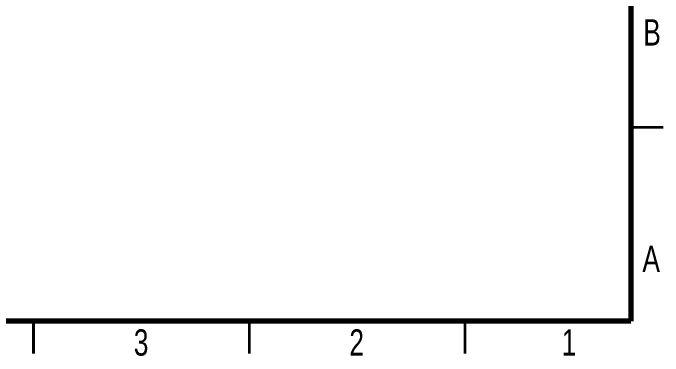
# Model space of a CAD drawing. Header units: millimetres. Extents: x 2 to 294, y 2 to 208.
# Drawn here: x 143.7 to 294.5, y 1.9 to 81.4 of the extents above; entities that cross this region are included whole.
import ezdxf

# ---------------------------------------------------------------- set-up
doc = ezdxf.new("R2010")
doc.units = ezdxf.units.MM
doc.styles.add('SLDTEXTSTYLE0', font='TXT', dxfattribs={"width": 0.75})

msp = doc.modelspace()

# ---------------------------------------------------------------- linework, layer by layer
at = {"color": 7, "linetype": 'Continuous', "lineweight": 70}
for p, q in [((287, 200), (287, 10)), ((287, 10), (10, 10))]:
    msp.add_line(p, q, dxfattribs=at)
at = {"color": 7, "linetype": 'Continuous', "lineweight": 35}
for p, q in [((287, 55), (294.5, 55)), ((148.5, 2.5), (148.5, 10)), ((148.5, 10), (148.5, 2.5)), ((198.5, 10), (198.5, 2.5)), ((248.5, 10), (248.5, 2.5))]:
    msp.add_line(p, q, dxfattribs=at)

# ---------------------------------------------------------------- texts
at = {"color": 7, "linetype": 'Continuous', "lineweight": 0, "char_height": 6.096, "attachment_point": 2, "style": 'SLDTEXTSTYLE0'}
for s, insert in [('B', (291.953, 79.976)), ('A', (291.757, 27.476)), ('3', (173.439, 8.114)), ('2', (223.439, 8.114)), ('1', (272.689, 8.114))]:
    msp.add_mtext(s, dxfattribs=dict(at, insert=insert))

doc.saveas('drawing.dxf')
